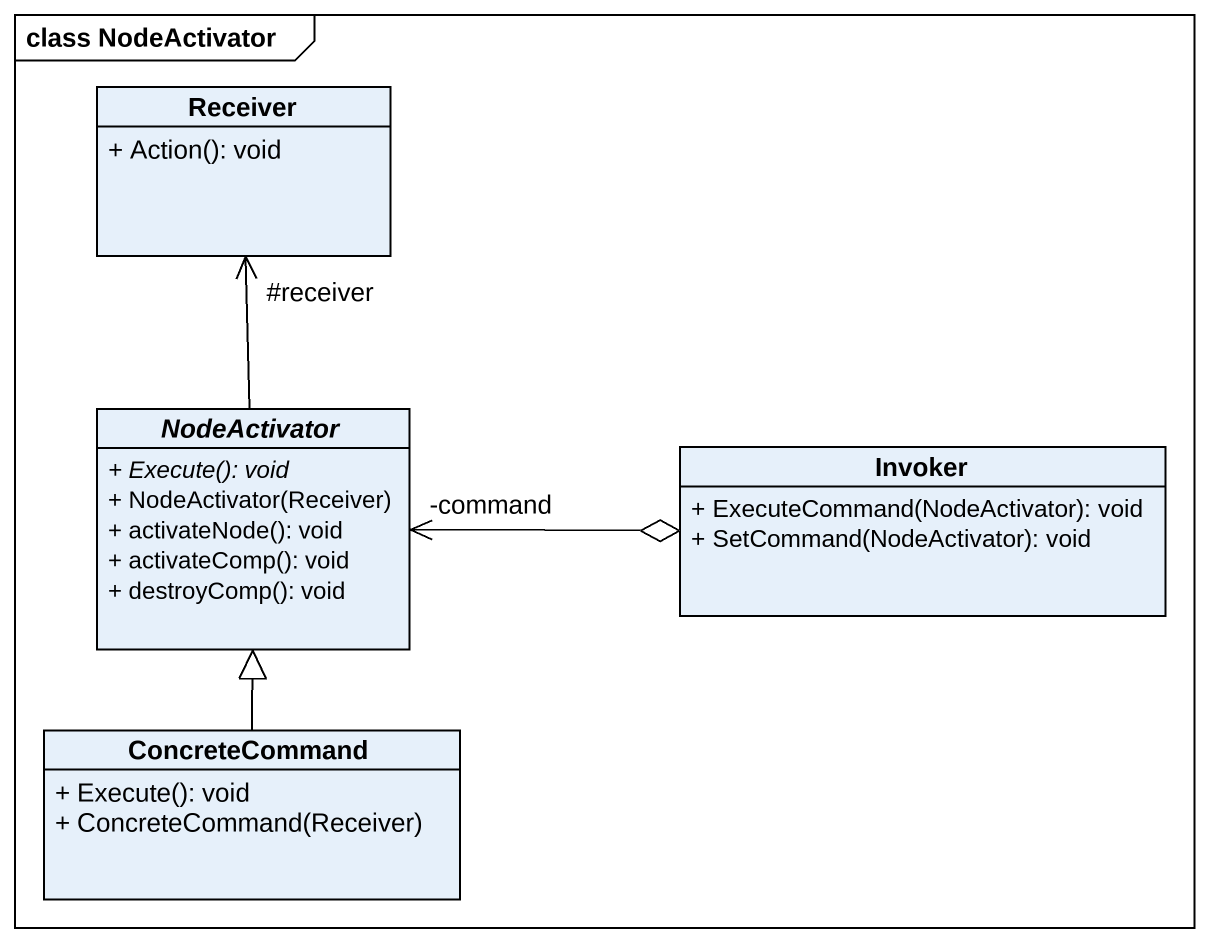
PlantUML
@startuml
mainframe class NodeActivator
hide circle
hide empty members
skinparam classAttributeIconSize 0
class Receiver {
  + Action(): void
}
abstract class NodeActivator {
  {abstract} + Execute(): void
  + NodeActivator(Receiver)
  + activateNode(): void
  + activateComp(): void
  + destroyComp(): void
}
class Invoker {
  + ExecuteCommand(NodeActivator): void
  + SetCommand(NodeActivator): void
}
class ConcreteCommand {
  + Execute(): void
  + ConcreteCommand(Receiver)
}
NodeActivator -up-> "#receiver" Receiver
Invoker o-left-> "-command" NodeActivator
ConcreteCommand -up-|> NodeActivator
@enduml
